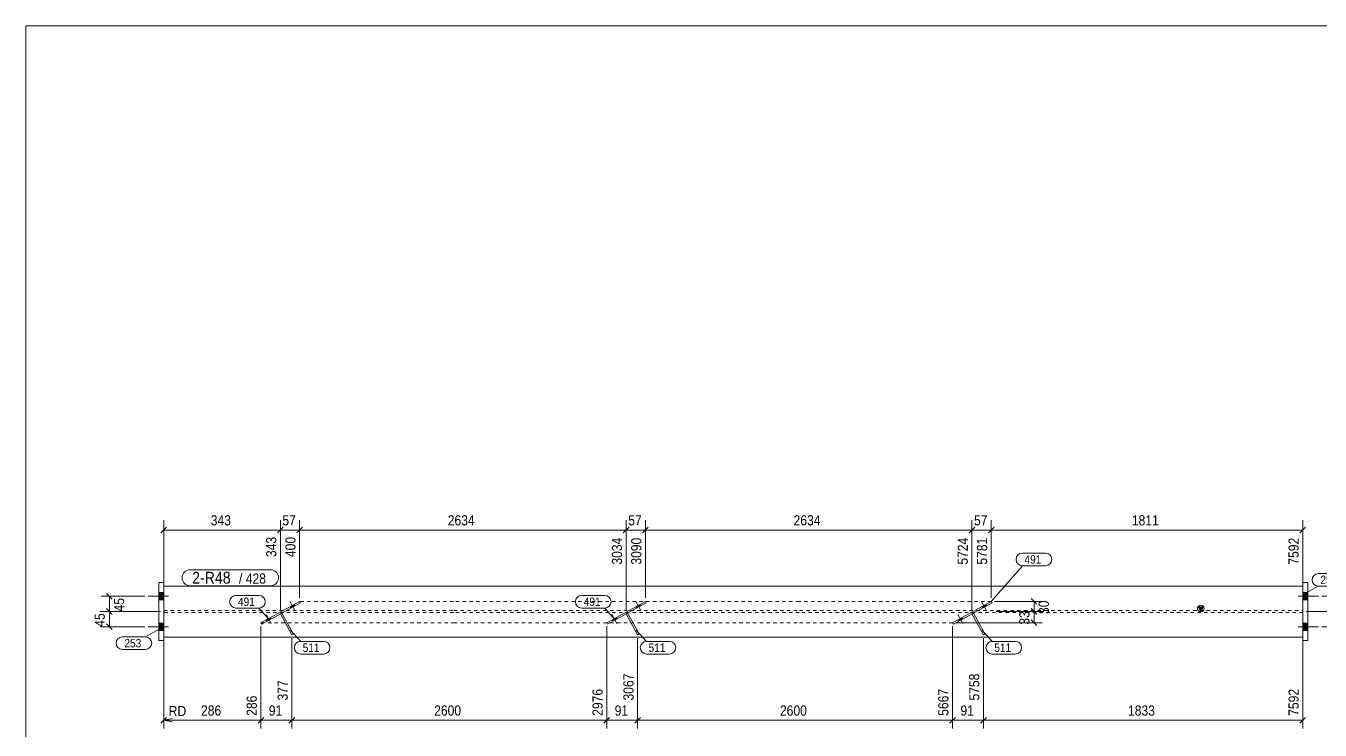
# Model space of a CAD drawing. Header units: millimetres. Extents: x 2 to 579, y 1 to 405.
# Drawn here: x 5 to 385.7, y 197.7 to 405 of the extents above; entities that cross this region are included whole.
import ezdxf

# ---------------------------------------------------------------- set-up
doc = ezdxf.new("R2010")
doc.units = ezdxf.units.MM
doc.linetypes.add('XKITLINE00', pattern=[0])
doc.linetypes.add('XKITLINE01', pattern=[4, 1, -1, 1, -1])
for name, color, linetype, lineweight in [('Bolt', 3, 'Continuous', 0), ('Dimensions', 7, 'Continuous', 0), ('DrawingSheet', 5, 'Continuous', 0), ('GraphicObject', 6, 'Continuous', 0), ('Part', 2, 'Continuous', 0), ('PartMark', 7, 'Continuous', 0)]:
    doc.layers.add(name, color=color, linetype=linetype, lineweight=lineweight)
doc.styles.add('ARIAL', font='ARIAL.TTF')

# ---------------------------------------------------------------- blocks, each defined once
blk = doc.blocks.new('*A15')
at = {"layer": 'Bolt'}
for points in [[(45.56, 235.98), (44.06, 235.98), (44.06, 238.18), (45.56, 238.18)], [(45.56, 235.98), (44.06, 235.98), (44.06, 238.18), (45.56, 238.18)], [(45.56, 235.98), (44.06, 235.98), (44.06, 238.18), (45.56, 238.18)], [(45.56, 226.98), (44.06, 226.98), (44.06, 229.18), (45.56, 229.18)], [(45.56, 226.98), (44.06, 226.98), (44.06, 229.18), (45.56, 229.18)], [(45.56, 226.98), (44.06, 226.98), (44.06, 229.18), (45.56, 229.18)]]:
    blk.add_hatch(color=3, dxfattribs=at).paths.add_polyline_path(points, flags=17)
at = {"layer": 'Bolt', "color": 3, "linetype": 'XKITLINE00', "lineweight": 0}
for p, q in [((40.96, 237.08), (46.96, 237.08)), ((40.96, 237.08), (46.96, 237.08)), ((40.96, 237.08), (46.96, 237.08)), ((44.06, 238.18), (45.56, 238.18)), ((44.06, 238.18), (45.56, 238.18)), ((44.06, 238.18), (45.56, 238.18)), ((44.06, 235.98), (45.56, 235.98)), ((44.06, 235.98), (45.56, 235.98)), ((44.06, 235.98), (45.56, 235.98)), ((44.06, 229.18), (45.56, 229.18)), ((44.06, 229.18), (45.56, 229.18)), ((44.06, 229.18), (45.56, 229.18)), ((40.96, 228.08), (46.96, 228.08)), ((40.96, 228.08), (46.96, 228.08)), ((40.96, 228.08), (46.96, 228.08)), ((44.06, 226.98), (45.56, 226.98)), ((44.06, 226.98), (45.56, 226.98)), ((44.06, 226.98), (45.56, 226.98))]:
    blk.add_line(p, q, dxfattribs=at)
blk = doc.blocks.new('*A16')
at = {"layer": 'Bolt'}
for points in [[(382.1, 235.98), (380.6, 235.98), (380.6, 238.18), (382.1, 238.18)], [(382.1, 235.98), (380.6, 235.98), (380.6, 238.18), (382.1, 238.18)], [(382.1, 235.98), (380.6, 235.98), (380.6, 238.18), (382.1, 238.18)], [(382.1, 226.98), (380.6, 226.98), (380.6, 229.18), (382.1, 229.18)], [(382.1, 226.98), (380.6, 226.98), (380.6, 229.18), (382.1, 229.18)], [(382.1, 226.98), (380.6, 226.98), (380.6, 229.18), (382.1, 229.18)]]:
    blk.add_hatch(color=3, dxfattribs=at).paths.add_polyline_path(points, flags=17)
at = {"layer": 'Bolt', "color": 3, "linetype": 'XKITLINE00', "lineweight": 0}
for p, q in [((385.2, 237.08), (379.2, 237.08)), ((385.2, 237.08), (379.2, 237.08)), ((385.2, 237.08), (379.2, 237.08)), ((382.1, 238.18), (380.6, 238.18)), ((382.1, 238.18), (380.6, 238.18)), ((382.1, 238.18), (380.6, 238.18)), ((382.1, 235.98), (380.6, 235.98)), ((382.1, 235.98), (380.6, 235.98)), ((382.1, 235.98), (380.6, 235.98)), ((382.1, 229.18), (380.6, 229.18)), ((382.1, 229.18), (380.6, 229.18)), ((382.1, 229.18), (380.6, 229.18)), ((385.2, 228.08), (379.2, 228.08)), ((385.2, 228.08), (379.2, 228.08)), ((385.2, 228.08), (379.2, 228.08)), ((382.1, 226.98), (380.6, 226.98)), ((382.1, 226.98), (380.6, 226.98)), ((382.1, 226.98), (380.6, 226.98))]:
    blk.add_line(p, q, dxfattribs=at)
blk = doc.blocks.new('*A17')
at = {"layer": 'Bolt'}
for points in [[(83.94, 234.7), (84.18, 234.26), (82.95, 233.58), (82.71, 234.02)], [(83.94, 234.7), (84.18, 234.26), (82.95, 233.58), (82.71, 234.02)], [(76.93, 230.83), (77.17, 230.4), (75.95, 229.72), (75.71, 230.16)], [(76.93, 230.83), (77.17, 230.4), (75.95, 229.72), (75.71, 230.16)]]:
    blk.add_hatch(color=3, dxfattribs=at).paths.add_polyline_path(points, flags=17)
at = {"layer": 'Bolt', "color": 3, "linetype": 'XKITLINE00', "lineweight": 0}
for p, q in [((84.13, 232.91), (82.68, 235.53)), ((84.13, 232.91), (82.68, 235.53)), ((82.95, 233.58), (82.71, 234.02)), ((82.95, 233.58), (82.71, 234.02)), ((84.18, 234.26), (83.94, 234.7)), ((84.18, 234.26), (83.94, 234.7)), ((77.12, 229.04), (75.67, 231.67)), ((77.12, 229.04), (75.67, 231.67)), ((75.95, 229.72), (75.71, 230.16)), ((75.95, 229.72), (75.71, 230.16)), ((77.17, 230.4), (76.93, 230.83)), ((77.17, 230.4), (76.93, 230.83))]:
    blk.add_line(p, q, dxfattribs=at)
blk = doc.blocks.new('*A18')
at = {"layer": 'Bolt'}
for points in [[(185.66, 234.7), (185.9, 234.26), (184.68, 233.58), (184.44, 234.02)], [(185.66, 234.7), (185.9, 234.26), (184.68, 233.58), (184.44, 234.02)], [(178.66, 230.83), (178.9, 230.4), (177.67, 229.72), (177.43, 230.16)], [(178.66, 230.83), (178.9, 230.4), (177.67, 229.72), (177.43, 230.16)]]:
    blk.add_hatch(color=3, dxfattribs=at).paths.add_polyline_path(points, flags=17)
at = {"layer": 'Bolt', "color": 3, "linetype": 'XKITLINE00', "lineweight": 0}
for p, q in [((185.85, 232.91), (184.4, 235.53)), ((185.85, 232.91), (184.4, 235.53)), ((184.68, 233.58), (184.44, 234.02)), ((184.68, 233.58), (184.44, 234.02)), ((185.9, 234.26), (185.66, 234.7)), ((185.9, 234.26), (185.66, 234.7)), ((178.85, 229.04), (177.4, 231.67)), ((178.85, 229.04), (177.4, 231.67)), ((177.67, 229.72), (177.43, 230.16)), ((177.67, 229.72), (177.43, 230.16)), ((178.9, 230.4), (178.66, 230.83)), ((178.9, 230.4), (178.66, 230.83))]:
    blk.add_line(p, q, dxfattribs=at)
blk = doc.blocks.new('*A19')
at = {"layer": 'Bolt'}
for points in [[(287.38, 234.7), (287.63, 234.26), (286.4, 233.58), (286.16, 234.02)], [(287.38, 234.7), (287.63, 234.26), (286.4, 233.58), (286.16, 234.02)], [(280.38, 230.83), (280.62, 230.4), (279.4, 229.72), (279.15, 230.16)], [(280.38, 230.83), (280.62, 230.4), (279.4, 229.72), (279.15, 230.16)]]:
    blk.add_hatch(color=3, dxfattribs=at).paths.add_polyline_path(points, flags=17)
at = {"layer": 'Bolt', "color": 3, "linetype": 'XKITLINE00', "lineweight": 0}
for p, q in [((287.57, 232.91), (286.12, 235.53)), ((287.57, 232.91), (286.12, 235.53)), ((286.4, 233.58), (286.16, 234.02)), ((286.4, 233.58), (286.16, 234.02)), ((287.63, 234.26), (287.38, 234.7)), ((287.63, 234.26), (287.38, 234.7)), ((280.57, 229.04), (279.12, 231.67)), ((280.57, 229.04), (279.12, 231.67)), ((279.4, 229.72), (279.15, 230.16)), ((279.4, 229.72), (279.15, 230.16)), ((280.62, 230.4), (280.38, 230.83)), ((280.62, 230.4), (280.38, 230.83))]:
    blk.add_line(p, q, dxfattribs=at)
blk = doc.blocks.new('*A20')
at = {"layer": 'Part'}
blk.add_hatch(color=2, dxfattribs=at).paths.add_polyline_path([(349.8, 233.98), (351.4, 233.98), (350.6, 232.58)], flags=17)
at = {"layer": 'Part', "color": 2, "linetype": 'XKITLINE00', "lineweight": 0}
for p, q in [((45.56, 240.08), (130.76, 240.08)), ((130.86, 240.08), (232.48, 240.08)), ((232.58, 240.08), (334.2, 240.08)), ((334.3, 240.08), (380.6, 240.08)), ((350.6, 232.58), (349.8, 233.98)), ((349.8, 233.98), (351.4, 233.98)), ((351.4, 233.98), (350.6, 232.58)), ((45.56, 225.08), (130.76, 225.08)), ((130.86, 225.08), (232.48, 225.08)), ((232.58, 225.08), (334.2, 225.08)), ((334.3, 225.08), (380.6, 225.08))]:
    blk.add_line(p, q, dxfattribs=at)
at = {"layer": 'Part', "color": 7, "linetype": 'XKITLINE01', "lineweight": 0}
for p, q in [((45.56, 225.08), (45.56, 240.08)), ((380.6, 225.08), (380.6, 240.08)), ((45.56, 232.91), (130.76, 232.91)), ((130.76, 232.26), (45.56, 232.26)), ((130.86, 232.91), (232.48, 232.91)), ((232.48, 232.26), (130.86, 232.26)), ((232.58, 232.91), (334.2, 232.91)), ((334.2, 232.26), (232.58, 232.26)), ((334.3, 232.91), (380.6, 232.91)), ((380.6, 232.26), (334.3, 232.26))]:
    blk.add_line(p, q, dxfattribs=at)
at = {"layer": 'Part', "color": 2, "linetype": 'XKITLINE00', "lineweight": 0}
blk.add_circle((350.6, 233.48), 1, dxfattribs=at)
blk = doc.blocks.new('*A21')
at = {"layer": 'Part', "color": 2, "linetype": 'XKITLINE00', "lineweight": 0}
for p, q in [((44.06, 241.08), (45.56, 241.08)), ((44.06, 224.08), (44.06, 241.08)), ((45.56, 241.08), (45.56, 224.08)), ((45.56, 224.08), (44.06, 224.08))]:
    blk.add_line(p, q, dxfattribs=at)
blk = doc.blocks.new('*A22')
at = {"layer": 'Part', "color": 2, "linetype": 'XKITLINE00', "lineweight": 0}
for p, q in [((380.6, 224.08), (380.6, 241.08)), ((380.6, 241.08), (382.1, 241.08)), ((382.1, 241.08), (382.1, 224.08)), ((382.1, 224.08), (380.6, 224.08))]:
    blk.add_line(p, q, dxfattribs=at)
blk = doc.blocks.new('*A23')
at = {"layer": 'Part', "color": 2, "linetype": 'XKITLINE00', "lineweight": 0}
for p, q in [((85.51, 235.57), (74.13, 229.29)), ((85.76, 235.13), (74.37, 228.85)), ((85.51, 235.57), (85.76, 235.13)), ((74.13, 229.29), (74.37, 228.85))]:
    blk.add_line(p, q, dxfattribs=at)
blk = doc.blocks.new('*A24')
at = {"layer": 'Part', "color": 7, "linetype": 'XKITLINE01', "lineweight": 0}
blk.add_line((79.85, 231.87), (80.28, 232.11), dxfattribs=at)
at = {"layer": 'Part', "color": 2, "linetype": 'XKITLINE00', "lineweight": 0}
for p, q in [((83.23, 225.74), (79.85, 231.87)), ((83.67, 225.98), (80.28, 232.11)), ((83.23, 225.74), (83.67, 225.98))]:
    blk.add_line(p, q, dxfattribs=at)
blk = doc.blocks.new('*A25')
at = {"layer": 'Part', "color": 2, "linetype": 'XKITLINE00', "lineweight": 0}
for p, q in [((187.24, 235.57), (175.86, 229.29)), ((187.48, 235.13), (176.1, 228.85)), ((187.24, 235.57), (187.48, 235.13)), ((175.86, 229.29), (176.1, 228.85))]:
    blk.add_line(p, q, dxfattribs=at)
blk = doc.blocks.new('*A26')
at = {"layer": 'Part', "color": 7, "linetype": 'XKITLINE01', "lineweight": 0}
blk.add_line((181.57, 231.87), (182.01, 232.11), dxfattribs=at)
at = {"layer": 'Part', "color": 2, "linetype": 'XKITLINE00', "lineweight": 0}
for p, q in [((184.95, 225.74), (181.57, 231.87)), ((185.39, 225.98), (182.01, 232.11)), ((184.95, 225.74), (185.39, 225.98))]:
    blk.add_line(p, q, dxfattribs=at)
blk = doc.blocks.new('*A27')
at = {"layer": 'Part', "color": 2, "linetype": 'XKITLINE00', "lineweight": 0}
for p, q in [((288.96, 235.57), (277.58, 229.29)), ((289.2, 235.13), (277.82, 228.85)), ((288.96, 235.57), (289.2, 235.13)), ((277.58, 229.29), (277.82, 228.85))]:
    blk.add_line(p, q, dxfattribs=at)
blk = doc.blocks.new('*A28')
at = {"layer": 'Part', "color": 7, "linetype": 'XKITLINE01', "lineweight": 0}
blk.add_line((283.29, 231.87), (283.73, 232.11), dxfattribs=at)
at = {"layer": 'Part', "color": 2, "linetype": 'XKITLINE00', "lineweight": 0}
for p, q in [((286.67, 225.74), (283.29, 231.87)), ((287.11, 225.98), (283.73, 232.11)), ((286.67, 225.74), (287.11, 225.98))]:
    blk.add_line(p, q, dxfattribs=at)
blk = doc.blocks.new('*A29')
at = {"layer": 'GraphicObject', "color": 1, "linetype": 'XKITLINE01', "lineweight": 0}
for p, q in [((130.76, 235.57), (85.51, 235.57)), ((232.48, 235.57), (130.86, 235.57)), ((288.96, 235.57), (232.58, 235.57))]:
    blk.add_line(p, q, dxfattribs=at)
blk = doc.blocks.new('*A30')
at = {"layer": 'GraphicObject', "color": 1, "linetype": 'XKITLINE01', "lineweight": 0}
for p, q in [((74.13, 229.29), (130.76, 229.29)), ((130.86, 229.29), (232.48, 229.29)), ((232.58, 229.29), (277.58, 229.29))]:
    blk.add_line(p, q, dxfattribs=at)
blk = doc.blocks.new('*A31')
at = {"layer": 'DrawingSheet', "color": 5, "linetype": 'XKITLINE00', "lineweight": 0}
for p, q in [((579, 405), (5, 405)), ((5, 405), (5, 5))]:
    blk.add_line(p, q, dxfattribs=at)
blk = doc.blocks.new('*A68')
at = {"layer": 'Dimensions', "color": 7, "linetype": 'XKITLINE00', "lineweight": 0}
for p, q in [((290.43, 232.58), (303.96, 232.58)), ((300.71, 233.43), (302.41, 231.74)), ((301.56, 229.29), (301.56, 232.58)), ((278.58, 229.29), (303.96, 229.29)), ((300.71, 230.14), (302.41, 228.44))]:
    blk.add_line(p, q, dxfattribs=at)
at = {"layer": 'Dimensions', "color": 3}
for p in [(301.56, 232.58), (301.56, 229.29)]:
    blk.add_point(p, dxfattribs=at)
at = {"layer": 'Dimensions', "color": 3, "style": 'ARIAL', "width": 0.85}
blk.add_text('33', height=3, rotation=90.0002, dxfattribs=at).set_placement((300.21, 228.71))
blk = doc.blocks.new('*A69')
at = {"layer": 'Dimensions', "color": 7, "linetype": 'XKITLINE00', "lineweight": 0}
for p, q in [((300.71, 236.42), (302.41, 234.72)), ((289.96, 235.57), (304.41, 235.57)), ((290.43, 232.58), (304.41, 232.58)), ((300.71, 233.43), (302.41, 231.74)), ((301.56, 232.58), (301.56, 235.57))]:
    blk.add_line(p, q, dxfattribs=at)
at = {"layer": 'Dimensions', "color": 3}
for p in [(301.56, 235.57), (301.56, 232.58)]:
    blk.add_point(p, dxfattribs=at)
at = {"layer": 'Dimensions', "color": 3, "style": 'ARIAL', "width": 0.85}
blk.add_text('30', height=3, rotation=90.0002, dxfattribs=at).set_placement((305.91, 231.85))
blk = doc.blocks.new('*A70')
at = {"layer": 'Dimensions', "color": 7, "linetype": 'XKITLINE00', "lineweight": 0}
for p, q in [((45.56, 241.08), (45.56, 259.43)), ((79.85, 232.87), (79.85, 259.43)), ((46.41, 257.43), (44.71, 255.74)), ((45.56, 256.58), (79.85, 256.58)), ((80.69, 257.43), (79, 255.74))]:
    blk.add_line(p, q, dxfattribs=at)
at = {"layer": 'Dimensions', "color": 3}
for p in [(45.56, 256.58), (79.85, 256.58)]:
    blk.add_point(p, dxfattribs=at)
at = {"layer": 'Dimensions', "color": 3, "style": 'ARIAL', "width": 0.85}
blk.add_text('343', height=3, dxfattribs=at).set_placement((59.37, 257.93))
blk.add_text('343', height=3, rotation=90.0002, dxfattribs=at).set_placement((78.65, 248.61))
blk = doc.blocks.new('*A71')
at = {"layer": 'Dimensions', "color": 7, "linetype": 'XKITLINE00', "lineweight": 0}
for p, q in [((79.85, 232.87), (79.85, 259.43)), ((85.51, 236.57), (85.51, 259.43)), ((80.69, 257.43), (79, 255.74)), ((79.85, 256.58), (85.51, 256.58)), ((86.36, 257.43), (84.66, 255.74))]:
    blk.add_line(p, q, dxfattribs=at)
at = {"layer": 'Dimensions', "color": 3}
for p in [(79.85, 256.58), (85.51, 256.58)]:
    blk.add_point(p, dxfattribs=at)
at = {"layer": 'Dimensions', "color": 3, "style": 'ARIAL', "width": 0.85}
blk.add_text('57', height=3, dxfattribs=at).set_placement((80.45, 257.93))
blk.add_text('400', height=3, rotation=90.0002, dxfattribs=at).set_placement((84.31, 248.61))
blk = doc.blocks.new('*A72')
at = {"layer": 'Dimensions', "color": 7, "linetype": 'XKITLINE00', "lineweight": 0}
for p, q in [((85.51, 236.57), (85.51, 259.43)), ((181.57, 232.87), (181.57, 259.43)), ((86.36, 257.43), (84.66, 255.74)), ((85.51, 256.58), (181.57, 256.58)), ((182.42, 257.43), (180.72, 255.74))]:
    blk.add_line(p, q, dxfattribs=at)
at = {"layer": 'Dimensions', "color": 3}
for p in [(85.51, 256.58), (181.57, 256.58)]:
    blk.add_point(p, dxfattribs=at)
at = {"layer": 'Dimensions', "color": 3, "style": 'ARIAL', "width": 0.85}
blk.add_text('2634', height=3, dxfattribs=at).set_placement((129.09, 257.93))
blk.add_text('3034', height=3, rotation=90.0002, dxfattribs=at).set_placement((180.37, 246.38))
blk = doc.blocks.new('*A73')
at = {"layer": 'Dimensions', "color": 7, "linetype": 'XKITLINE00', "lineweight": 0}
for p, q in [((181.57, 232.87), (181.57, 259.43)), ((187.24, 236.57), (187.24, 259.43)), ((182.42, 257.43), (180.72, 255.74)), ((181.57, 256.58), (187.24, 256.58)), ((188.09, 257.43), (186.39, 255.74))]:
    blk.add_line(p, q, dxfattribs=at)
at = {"layer": 'Dimensions', "color": 3}
for p in [(181.57, 256.58), (187.24, 256.58)]:
    blk.add_point(p, dxfattribs=at)
at = {"layer": 'Dimensions', "color": 3, "style": 'ARIAL', "width": 0.85}
blk.add_text('57', height=3, dxfattribs=at).set_placement((182.18, 257.93))
blk.add_text('3090', height=3, rotation=90.0002, dxfattribs=at).set_placement((186.04, 246.38))
blk = doc.blocks.new('*A74')
at = {"layer": 'Dimensions', "color": 7, "linetype": 'XKITLINE00', "lineweight": 0}
for p, q in [((187.24, 236.57), (187.24, 259.43)), ((283.29, 232.87), (283.29, 259.43)), ((188.09, 257.43), (186.39, 255.74)), ((187.24, 256.58), (283.29, 256.58)), ((284.14, 257.43), (282.44, 255.74))]:
    blk.add_line(p, q, dxfattribs=at)
at = {"layer": 'Dimensions', "color": 3}
for p in [(187.24, 256.58), (283.29, 256.58)]:
    blk.add_point(p, dxfattribs=at)
at = {"layer": 'Dimensions', "color": 3, "style": 'ARIAL', "width": 0.85}
blk.add_text('2634', height=3, dxfattribs=at).set_placement((230.81, 257.93))
blk.add_text('5724', height=3, rotation=90.0002, dxfattribs=at).set_placement((282.09, 246.38))
blk = doc.blocks.new('*A75')
at = {"layer": 'Dimensions', "color": 7, "linetype": 'XKITLINE00', "lineweight": 0}
for p, q in [((283.29, 232.87), (283.29, 259.43)), ((288.96, 236.57), (288.96, 259.43)), ((284.14, 257.43), (282.44, 255.74)), ((283.29, 256.58), (288.96, 256.58)), ((289.81, 257.43), (288.11, 255.74))]:
    blk.add_line(p, q, dxfattribs=at)
at = {"layer": 'Dimensions', "color": 3}
for p in [(283.29, 256.58), (288.96, 256.58)]:
    blk.add_point(p, dxfattribs=at)
at = {"layer": 'Dimensions', "color": 3, "style": 'ARIAL', "width": 0.85}
blk.add_text('57', height=3, dxfattribs=at).set_placement((283.9, 257.93))
blk.add_text('5781', height=3, rotation=90.0002, dxfattribs=at).set_placement((287.76, 246.38))
blk = doc.blocks.new('*A76')
at = {"layer": 'Dimensions', "color": 7, "linetype": 'XKITLINE00', "lineweight": 0}
for p, q in [((288.96, 236.57), (288.96, 259.43)), ((380.6, 241.08), (380.6, 259.43)), ((289.81, 257.43), (288.11, 255.74)), ((288.96, 256.58), (380.6, 256.58)), ((381.45, 257.43), (379.75, 255.74))]:
    blk.add_line(p, q, dxfattribs=at)
at = {"layer": 'Dimensions', "color": 3}
for p in [(288.96, 256.58), (380.6, 256.58)]:
    blk.add_point(p, dxfattribs=at)
at = {"layer": 'Dimensions', "color": 3, "style": 'ARIAL', "width": 0.85}
blk.add_text('1811', height=3, dxfattribs=at).set_placement((330.33, 257.93))
blk.add_text('7592', height=3, rotation=90.0002, dxfattribs=at).set_placement((379.4, 246.38))
blk = doc.blocks.new('*A77')
at = {"layer": 'Dimensions', "color": 7, "linetype": 'XKITLINE00', "lineweight": 0}
for p, q in [((74.13, 228.29), (74.13, 198.18)), ((45.56, 224.08), (45.56, 198.18)), ((45.56, 224.08), (45.56, 198.18)), ((46.41, 201.43), (44.71, 199.74)), ((48.06, 201.08), (45.56, 200.58)), ((45.56, 200.58), (74.13, 200.58)), ((48.06, 200.08), (45.56, 200.58)), ((52.78, 200.58), (45.56, 200.58)), ((74.98, 201.43), (73.28, 199.74))]:
    blk.add_line(p, q, dxfattribs=at)
at = {"layer": 'Dimensions', "color": 3}
for p in [(45.56, 200.58), (74.13, 200.58)]:
    blk.add_point(p, dxfattribs=at)
at = {"layer": 'Dimensions', "color": 7}
blk.add_point((45.56, 200.58), dxfattribs=at)
at = {"layer": 'Dimensions', "color": 3, "style": 'ARIAL', "width": 0.85}
blk.add_text('286', height=3, rotation=90.0002, dxfattribs=at).set_placement((72.93, 201.88))
for s, p in [('RD', (47.01, 201.78)), ('286', (56.51, 201.93))]:
    blk.add_text(s, height=3, dxfattribs=at).set_placement(p)
blk = doc.blocks.new('*A78')
at = {"layer": 'Dimensions', "color": 7, "linetype": 'XKITLINE00', "lineweight": 0}
for p, q in [((74.13, 228.29), (74.13, 198.18)), ((83.23, 224.74), (83.23, 198.18)), ((74.98, 201.43), (73.28, 199.74)), ((74.13, 200.58), (83.23, 200.58)), ((84.08, 201.43), (82.38, 199.74))]:
    blk.add_line(p, q, dxfattribs=at)
at = {"layer": 'Dimensions', "color": 3}
for p in [(74.13, 200.58), (83.23, 200.58)]:
    blk.add_point(p, dxfattribs=at)
at = {"layer": 'Dimensions', "color": 3, "style": 'ARIAL', "width": 0.85}
blk.add_text('377', height=3, rotation=90.0002, dxfattribs=at).set_placement((82.03, 206.38))
blk.add_text('91', height=3, dxfattribs=at).set_placement((76.45, 201.93))
blk = doc.blocks.new('*A79')
at = {"layer": 'Dimensions', "color": 7, "linetype": 'XKITLINE00', "lineweight": 0}
for p, q in [((83.23, 224.74), (83.23, 198.18)), ((175.86, 228.29), (175.86, 198.18)), ((84.08, 201.43), (82.38, 199.74)), ((83.23, 200.58), (175.86, 200.58)), ((176.7, 201.43), (175.01, 199.74))]:
    blk.add_line(p, q, dxfattribs=at)
at = {"layer": 'Dimensions', "color": 3}
for p in [(83.23, 200.58), (175.86, 200.58)]:
    blk.add_point(p, dxfattribs=at)
at = {"layer": 'Dimensions', "color": 3, "style": 'ARIAL', "width": 0.85}
blk.add_text('2976', height=3, rotation=90.0002, dxfattribs=at).set_placement((174.66, 201.88))
blk.add_text('2600', height=3, dxfattribs=at).set_placement((125.09, 201.93))
blk = doc.blocks.new('*A80')
at = {"layer": 'Dimensions', "color": 7, "linetype": 'XKITLINE00', "lineweight": 0}
for p, q in [((175.86, 228.29), (175.86, 198.18)), ((184.95, 224.74), (184.95, 198.18)), ((176.7, 201.43), (175.01, 199.74)), ((175.86, 200.58), (184.95, 200.58)), ((185.8, 201.43), (184.1, 199.74))]:
    blk.add_line(p, q, dxfattribs=at)
at = {"layer": 'Dimensions', "color": 3}
for p in [(175.86, 200.58), (184.95, 200.58)]:
    blk.add_point(p, dxfattribs=at)
at = {"layer": 'Dimensions', "color": 3, "style": 'ARIAL', "width": 0.85}
blk.add_text('3067', height=3, rotation=90.0002, dxfattribs=at).set_placement((183.75, 206.38))
blk.add_text('91', height=3, dxfattribs=at).set_placement((178.18, 201.93))
blk = doc.blocks.new('*A81')
at = {"layer": 'Dimensions', "color": 7, "linetype": 'XKITLINE00', "lineweight": 0}
for p, q in [((184.95, 224.74), (184.95, 198.18)), ((277.58, 228.29), (277.58, 198.18)), ((185.8, 201.43), (184.1, 199.74)), ((184.95, 200.58), (277.58, 200.58)), ((278.43, 201.43), (276.73, 199.74))]:
    blk.add_line(p, q, dxfattribs=at)
at = {"layer": 'Dimensions', "color": 3}
for p in [(184.95, 200.58), (277.58, 200.58)]:
    blk.add_point(p, dxfattribs=at)
at = {"layer": 'Dimensions', "color": 3, "style": 'ARIAL', "width": 0.85}
blk.add_text('5667', height=3, rotation=90.0002, dxfattribs=at).set_placement((276.38, 201.88))
blk.add_text('2600', height=3, dxfattribs=at).set_placement((226.81, 201.93))
blk = doc.blocks.new('*A82')
at = {"layer": 'Dimensions', "color": 7, "linetype": 'XKITLINE00', "lineweight": 0}
for p, q in [((277.58, 228.29), (277.58, 198.18)), ((286.67, 224.74), (286.67, 198.18)), ((278.43, 201.43), (276.73, 199.74)), ((277.58, 200.58), (286.67, 200.58)), ((287.52, 201.43), (285.83, 199.74))]:
    blk.add_line(p, q, dxfattribs=at)
at = {"layer": 'Dimensions', "color": 3}
for p in [(277.58, 200.58), (286.67, 200.58)]:
    blk.add_point(p, dxfattribs=at)
at = {"layer": 'Dimensions', "color": 3, "style": 'ARIAL', "width": 0.85}
blk.add_text('5758', height=3, rotation=90.0002, dxfattribs=at).set_placement((285.47, 206.38))
blk.add_text('91', height=3, dxfattribs=at).set_placement((279.9, 201.93))
blk = doc.blocks.new('*A83')
at = {"layer": 'Dimensions', "color": 7, "linetype": 'XKITLINE00', "lineweight": 0}
for p, q in [((286.67, 224.74), (286.67, 198.18)), ((380.6, 224.08), (380.6, 198.18)), ((287.52, 201.43), (285.83, 199.74)), ((286.67, 200.58), (380.6, 200.58)), ((381.45, 201.43), (379.75, 199.74))]:
    blk.add_line(p, q, dxfattribs=at)
at = {"layer": 'Dimensions', "color": 3}
for p in [(286.67, 200.58), (380.6, 200.58)]:
    blk.add_point(p, dxfattribs=at)
at = {"layer": 'Dimensions', "color": 3, "style": 'ARIAL', "width": 0.85}
blk.add_text('7592', height=3, rotation=90.0002, dxfattribs=at).set_placement((379.4, 201.88))
blk.add_text('1833', height=3, dxfattribs=at).set_placement((329.19, 201.93))
blk = doc.blocks.new('*A84')
at = {"layer": 'Dimensions', "color": 7, "linetype": 'XKITLINE00', "lineweight": 0}
for p, q in [((44.56, 232.58), (26.71, 232.58)), ((28.71, 233.43), (30.41, 231.74)), ((29.56, 228.08), (29.56, 232.58)), ((28.71, 228.93), (30.41, 227.24)), ((39.96, 228.08), (26.71, 228.08))]:
    blk.add_line(p, q, dxfattribs=at)
at = {"layer": 'Dimensions', "color": 3}
for p in [(29.56, 232.58), (29.56, 228.08)]:
    blk.add_point(p, dxfattribs=at)
at = {"layer": 'Dimensions', "color": 3, "style": 'ARIAL', "width": 0.85}
blk.add_text('45', height=3, rotation=90.0002, dxfattribs=at).set_placement((28.21, 228.11))
blk = doc.blocks.new('*A85')
at = {"layer": 'Dimensions', "color": 7, "linetype": 'XKITLINE00', "lineweight": 0}
for p, q in [((39.96, 237.08), (27.16, 237.08)), ((28.71, 237.93), (30.41, 236.24)), ((29.56, 232.58), (29.56, 237.08)), ((44.56, 232.58), (27.16, 232.58)), ((28.71, 233.43), (30.41, 231.74))]:
    blk.add_line(p, q, dxfattribs=at)
at = {"layer": 'Dimensions', "color": 3}
for p in [(29.56, 237.08), (29.56, 232.58)]:
    blk.add_point(p, dxfattribs=at)
at = {"layer": 'Dimensions', "color": 3, "style": 'ARIAL', "width": 0.85}
blk.add_text('45', height=3, rotation=90.0002, dxfattribs=at).set_placement((33.91, 232.61))
blk = doc.blocks.new('*A86')
at = {"layer": 'Dimensions', "color": 7, "linetype": 'XKITLINE00', "lineweight": 0}
for p, q in [((381.6, 232.58), (396.98, 232.58)), ((393.74, 233.43), (395.43, 231.74)), ((394.58, 228.08), (394.58, 232.58)), ((393.74, 228.93), (395.43, 227.24)), ((386.2, 228.08), (396.98, 228.08))]:
    blk.add_line(p, q, dxfattribs=at)
at = {"layer": 'Dimensions', "color": 3}
for p in [(394.58, 232.58), (394.58, 228.08)]:
    blk.add_point(p, dxfattribs=at)
at = {"layer": 'Dimensions', "color": 3, "style": 'ARIAL', "width": 0.85}
blk.add_text('45', height=3, rotation=90.0002, dxfattribs=at).set_placement((393.23, 228.11))
blk = doc.blocks.new('*A87')
at = {"layer": 'Dimensions', "color": 7, "linetype": 'XKITLINE00', "lineweight": 0}
for p, q in [((386.2, 237.08), (397.43, 237.08)), ((393.74, 237.93), (395.43, 236.24)), ((394.58, 232.58), (394.58, 237.08)), ((381.6, 232.58), (397.43, 232.58)), ((393.74, 233.43), (395.43, 231.74))]:
    blk.add_line(p, q, dxfattribs=at)
at = {"layer": 'Dimensions', "color": 3}
for p in [(394.58, 237.08), (394.58, 232.58)]:
    blk.add_point(p, dxfattribs=at)
at = {"layer": 'Dimensions', "color": 3, "style": 'ARIAL', "width": 0.85}
blk.add_text('45', height=3, rotation=90.0002, dxfattribs=at).set_placement((398.93, 232.61))
blk = doc.blocks.new('*A88')
at = {"layer": 'PartMark', "color": 7, "linetype": 'XKITLINE00', "lineweight": 0}
for p, q in [((286.27, 227.12), (289.27, 223.77)), ((289.27, 223.77), (296.04, 223.77)), ((289.27, 220.07), (296.04, 220.07))]:
    blk.add_line(p, q, dxfattribs=at)
for centre, start, end in [((289.27, 221.92), 90, 270), ((296.04, 221.92), 270, 90)]:
    blk.add_arc(centre, 1.85, start, end, dxfattribs=at)
at = {"layer": 'PartMark', "color": 3, "style": 'ARIAL', "width": 0.85}
blk.add_text('511', height=2.5, dxfattribs=at).set_placement((289.87, 220.67))
blk = doc.blocks.new('*A89')
at = {"layer": 'PartMark', "color": 7, "linetype": 'XKITLINE00', "lineweight": 0}
for p, q in [((298.14, 249.77), (304.9, 249.77)), ((288.96, 235.57), (298.14, 246.07)), ((298.14, 246.07), (304.9, 246.07))]:
    blk.add_line(p, q, dxfattribs=at)
for centre, start, end in [((298.14, 247.92), 90, 270), ((304.9, 247.92), 270, 90)]:
    blk.add_arc(centre, 1.85, start, end, dxfattribs=at)
at = {"layer": 'PartMark', "color": 3, "style": 'ARIAL', "width": 0.85}
blk.add_text('491', height=2.5, dxfattribs=at).set_placement((298.74, 246.67))
blk = doc.blocks.new('*A90')
at = {"layer": 'PartMark', "color": 7, "linetype": 'XKITLINE00', "lineweight": 0}
for p, q in [((184.55, 227.12), (187.55, 223.77)), ((187.55, 223.77), (194.31, 223.77)), ((187.55, 220.07), (194.31, 220.07))]:
    blk.add_line(p, q, dxfattribs=at)
for centre, start, end in [((187.55, 221.92), 90, 270), ((194.31, 221.92), 270, 90)]:
    blk.add_arc(centre, 1.85, start, end, dxfattribs=at)
at = {"layer": 'PartMark', "color": 3, "style": 'ARIAL', "width": 0.85}
blk.add_text('511', height=2.5, dxfattribs=at).set_placement((188.15, 220.67))
blk = doc.blocks.new('*A91')
at = {"layer": 'PartMark', "color": 7, "linetype": 'XKITLINE00', "lineweight": 0}
for p, q in [((168.51, 237.3), (175.27, 237.3)), ((168.51, 233.6), (175.27, 233.6)), ((178.27, 230.26), (175.27, 233.6))]:
    blk.add_line(p, q, dxfattribs=at)
for centre, start, end in [((168.51, 235.45), 90, 270), ((175.27, 235.45), 270, 90)]:
    blk.add_arc(centre, 1.85, start, end, dxfattribs=at)
at = {"layer": 'PartMark', "color": 3, "style": 'ARIAL', "width": 0.85}
blk.add_text('491', height=2.5, dxfattribs=at).set_placement((169.11, 234.2))
blk = doc.blocks.new('*A92')
at = {"layer": 'PartMark', "color": 7, "linetype": 'XKITLINE00', "lineweight": 0}
for p, q in [((82.83, 227.12), (85.83, 223.77)), ((85.83, 223.77), (92.59, 223.77)), ((85.83, 220.07), (92.59, 220.07))]:
    blk.add_line(p, q, dxfattribs=at)
for centre, start, end in [((85.83, 221.92), 90, 270), ((92.59, 221.92), 270, 90)]:
    blk.add_arc(centre, 1.85, start, end, dxfattribs=at)
at = {"layer": 'PartMark', "color": 3, "style": 'ARIAL', "width": 0.85}
blk.add_text('511', height=2.5, dxfattribs=at).set_placement((86.43, 220.67))
blk = doc.blocks.new('*A93')
at = {"layer": 'PartMark', "color": 7, "linetype": 'XKITLINE00', "lineweight": 0}
for p, q in [((66.79, 237.3), (73.55, 237.3)), ((66.79, 233.6), (73.55, 233.6)), ((76.55, 230.26), (73.55, 233.6))]:
    blk.add_line(p, q, dxfattribs=at)
for centre, start, end in [((66.79, 235.45), 90, 270), ((73.55, 235.45), 270, 90)]:
    blk.add_arc(centre, 1.85, start, end, dxfattribs=at)
at = {"layer": 'PartMark', "color": 3, "style": 'ARIAL', "width": 0.85}
blk.add_text('491', height=2.5, dxfattribs=at).set_placement((67.39, 234.2))
blk = doc.blocks.new('*A94')
at = {"layer": 'PartMark', "color": 7, "linetype": 'XKITLINE00', "lineweight": 0}
for p, q in [((385.17, 243.75), (391.94, 243.75)), ((380.93, 237.66), (385.17, 240.05)), ((385.17, 240.05), (391.94, 240.05))]:
    blk.add_line(p, q, dxfattribs=at)
for centre, start, end in [((385.17, 241.9), 90, 270), ((391.94, 241.9), 270, 90)]:
    blk.add_arc(centre, 1.85, start, end, dxfattribs=at)
at = {"layer": 'PartMark', "color": 3, "style": 'ARIAL', "width": 0.85}
blk.add_text('253', height=2.5, dxfattribs=at).set_placement((385.77, 240.65))
blk = doc.blocks.new('*A95')
at = {"layer": 'PartMark', "color": 7, "linetype": 'XKITLINE00', "lineweight": 0}
for p, q in [((33.39, 225.12), (40.15, 225.12)), ((44.39, 227.51), (40.15, 225.12)), ((33.39, 221.42), (40.15, 221.42))]:
    blk.add_line(p, q, dxfattribs=at)
for centre, start, end in [((33.39, 223.27), 90, 270), ((40.15, 223.27), 270, 90)]:
    blk.add_arc(centre, 1.85, start, end, dxfattribs=at)
at = {"layer": 'PartMark', "color": 3, "style": 'ARIAL', "width": 0.85}
blk.add_text('253', height=2.5, dxfattribs=at).set_placement((33.99, 222.02))
blk = doc.blocks.new('*A96')
at = {"layer": 'PartMark', "color": 7, "linetype": 'XKITLINE00', "lineweight": 0}
for p, q in [((53.31, 244.88), (76.96, 244.88)), ((53.31, 240.18), (76.96, 240.18))]:
    blk.add_line(p, q, dxfattribs=at)
for centre, start, end in [((53.31, 242.53), 90, 270), ((76.96, 242.53), 270, 90)]:
    blk.add_arc(centre, 2.35, start, end, dxfattribs=at)
at = {"layer": 'PartMark', "color": 1, "style": 'ARIAL', "width": 0.85}
blk.add_text('2-R48', height=3.5, dxfattribs=at).set_placement((53.91, 240.78))
at = {"layer": 'PartMark', "color": 3, "style": 'ARIAL', "width": 0.85}
for s, p in [('/', (67.67, 240.78)), ('428', (69.68, 240.78))]:
    blk.add_text(s, height=3, dxfattribs=at).set_placement(p)

msp = doc.modelspace()

# ---------------------------------------------------------------- block references
at = {"lineweight": 0}
for name in ['*A31', '*A70', '*A71', '*A72', '*A73', '*A74', '*A75', '*A76', '*A89', '*A96', '*A94', '*A21', '*A22', '*A85', '*A15', '*A93', '*A91', '*A69', '*A16', '*A87', '*A84', '*A23', '*A17', '*A29', '*A25', '*A18', '*A27', '*A68', '*A19', '*A86', '*A30', '*A24', '*A26', '*A28', '*A95', '*A77', '*A78', '*A79', '*A92', '*A80', '*A81', '*A90', '*A82', '*A83', '*A88']:
    msp.add_blockref(name, (0, 0), dxfattribs=at)
at = {"layer": 'Part', "lineweight": 0}
msp.add_blockref('*A20', (0, 0), dxfattribs=at)

doc.saveas('drawing.dxf')
